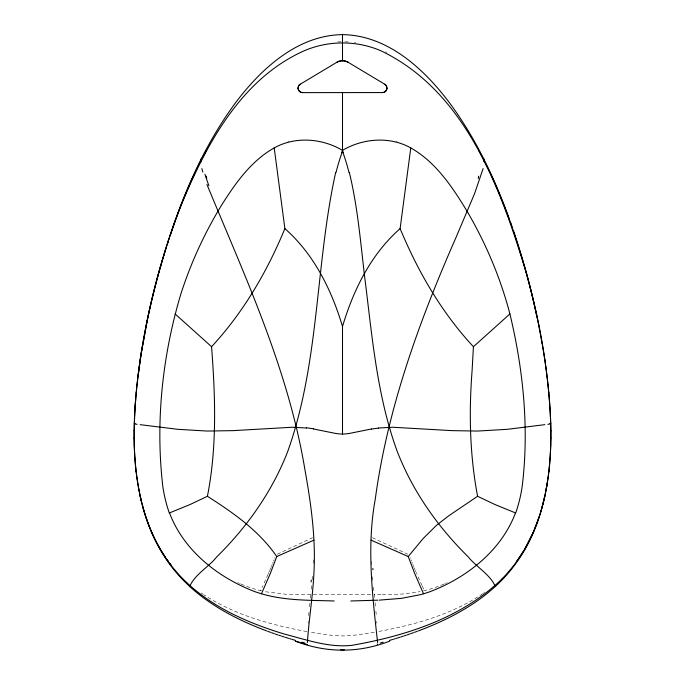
<?xml version="1.0" encoding="UTF-8"?>
<svg xmlns="http://www.w3.org/2000/svg" width="685" height="685" viewBox="0 0 685 685"><rect width="100%" height="100%" fill="white"/><g stroke="black" fill="none" stroke-linecap="round" stroke-linejoin="round"><path stroke-width="0.51" stroke-dasharray="3.42 2.57" d="M313.387 559.928L313.225 564.731M308.139 623.256L308.259 621.406M312.523 576.282L312.189 580.349M308.704 615.567L309.106 611.088M309.526 606.704L309.92 602.714M311.684 585.709L311.178 590.675M310.373 598.27L310.827 593.981M274.659 558.155L274.848 557.65M274.051 559.765L273.606 560.904M273.152 562.077L272.673 563.275M272.185 564.491L271.688 565.724M271.44 566.341L270.926 567.582M270.669 568.207L269.881 570.074M269.616 570.699L269.085 571.949M268.811 572.566L268.28 573.807M268.006 574.424L263.006 585.504M241.154 584.159L246.206 586.189A122.341 122.332 -67.4 0 0 260.642 590.675L262.757 586.043M483.345 593.279L484.569 592.431M482.737 593.698C451.689 614.599 414.956 624.763 378.531 631.493M446.355 583.055L447.194 582.678M444.685 583.8L445.524 583.432M277.271 554.182L312.608 537.708M443.846 584.159L438.794 586.189A122.341 122.332 67.4 0 1 424.358 590.675A120.337 120.32 64.7 0 1 423.501 590.872M287.974 141.375L288.967 141.11M374.335 632.255L357.801 634.875L346.173 635.843A103.641 103.426 0 0 1 338.827 635.843L327.199 634.875L310.665 632.255M337.671 41.896L341.532 41.802M310.759 594.614L285.791 594.263L265.754 591.789A120.337 120.32 -64.7 0 1 264.907 591.617M313.268 594.58L371.732 594.58M382.376 594.691L402.463 594.041L419.246 591.789A120.337 120.32 64.7 0 0 420.093 591.617M380.963 594.691L374.241 594.614M344.915 41.802L348.537 41.973M354.565 42.556L355.763 42.727M306.931 631.579C273.923 625.516 240.855 616.654 211.656 599.632M396.033 141.11L397.026 141.375M372.392 537.708L407.729 554.182M239.476 583.432L240.315 583.8M237.806 582.678L238.645 583.055M385.664 51.777L386.845 52.334M210.894 599.169L204.113 594.931M201.167 592.936L203.376 594.434M421.994 585.504L416.994 574.424M422.243 586.043L424.358 590.667M416.72 573.807L416.189 572.566M415.915 571.949L415.384 570.699M415.119 570.074L414.331 568.207M414.074 567.582L413.56 566.341M413.312 565.724L412.815 564.491M412.327 563.275L411.848 562.077M411.394 560.904L410.949 559.765M410.152 557.65L410.341 558.155M374.173 593.981L374.626 598.27M373.822 590.675L373.316 585.709M375.08 602.714L375.474 606.704M375.894 611.088L376.296 615.567M372.811 580.349L372.477 576.282M376.741 621.406L376.861 623.256M371.775 564.731L371.612 559.928M261.499 590.872A120.337 120.32 -64.7 0 1 260.642 590.667"/><path stroke-width="1.03" d="M134.157 438.152C134.217 370.534 148.38 303.592 168.775 239.365M134.157 430.754C133.395 481.949 143.756 537.126 179.881 575.691C207.82 605.591 246.394 622.665 284.969 634.224C306.794 639.867 329.074 647.864 351.97 645.321C406.094 635.903 461.69 617.956 501.942 579.022M484.107 161.883L484.107 158.971M307.394 642.564C308.952 618.855 312.959 595.342 313.995 571.59C315.794 536.92 310.802 502.345 304.688 468.317C288 368.821 245.161 276.963 206.956 184.513M484.107 161.086C491.119 173.373 498.474 191.201 504.408 206.039A609.813 609.71 31 0 1 509.006 218.207M134.157 430.993L134.294 423.416M550.714 445.147L550.843 437.912M189.814 585.906L189.771 586.514L183.126 580.092A152.875 152.815 76.7 0 1 165.453 558.164C152.858 539.223 144.689 517.603 140.014 495.418M501.908 578.988A148.517 148.405 -48.4 0 0 516.85 561.263C545.44 521.696 552.024 471.023 550.706 423.416C548.274 357.733 534.3 292.795 513.408 230.614M134.294 423.664L134.577 415.898M550.449 451.98L550.714 444.899M341.721 152.524L342.5 150.357C362.922 138.25 389.731 136.152 410.786 147.909L400.117 228.627C418.047 271.654 441.525 312.454 473.429 346.704L472.111 370.397C468.831 412.404 469.704 454.797 477.591 496.274L494.784 504.46L515.48 512.919C501.351 550.56 467.042 577.455 430.385 591.54A125.989 125.971 -6.5 0 1 423.518 593.792A124.439 124.422 -6.2 0 1 420.085 594.751L401.504 598.347L379.336 600.128M483.105 168.604L474.525 193.769L456.142 237.156C419.306 321.025 387.564 408.123 375.243 499.322C366.526 546.861 372.392 595.059 377.606 642.564M134.577 416.18L135.536 400.4M550.046 458.659L550.449 451.732M134.988 408.534L136.212 392.436M549.524 465.183L550.046 458.393M136.212 392.822L137.017 384.362M548.865 471.554L549.524 464.909M137.017 384.773L140.202 359.497L146.162 325.298A752.464 752.404 25.1 0 1 158.483 273.204C175.583 212.735 198.462 152.601 236.248 101.808C261.807 68.175 297.812 35.235 342.5 34.618C387.188 35.235 423.193 68.175 448.752 101.808C484.929 150.263 507.234 207.452 524.094 265.086A765.642 765.616 -46.8 0 1 537.057 317.215L538.838 325.709M548.086 477.77L548.865 471.263M137.959 376.613L141.512 351.559L147.934 317.215A765.642 765.616 46.8 0 1 160.915 265.086L166.061 247.884M334.212 600.976C311.067 600.231 287.494 600.719 264.915 594.751A124.439 124.422 6.2 0 1 261.482 593.792A125.989 125.971 6.5 0 1 254.614 591.54C217.958 577.455 183.64 550.56 169.52 512.919L190.216 504.46L207.409 496.274C217.162 446.988 215.33 396.521 211.571 346.704C243.38 312.394 267.073 271.722 284.883 228.627L274.214 147.909C295.269 136.152 322.078 138.25 342.5 150.357L343.279 152.524M548.086 477.462L546.142 489.749M495.298 586.548C490.734 574.963 476.255 566.932 468.275 556.914C440.935 529.993 417.816 498.526 402.223 463.36A246.814 246.352 44.8 0 1 397.368 451.8C376.673 395.382 372.049 334.837 364.514 275.644C360.447 241.111 357.57 206.236 349.307 172.372M547.178 483.516L544.986 495.52L540.799 511.978M544.986 495.169C540.277 517.432 532.245 539.172 519.547 558.164A152.875 152.815 -76.7 0 1 501.874 580.092C478.806 603.733 448.94 619.437 418.295 630.936M189.762 586.565C211.785 606.559 238.902 620.55 266.705 630.936M335.693 172.372C315.263 264.718 319.732 361.997 287.614 451.792A246.814 246.352 -44.8 0 1 282.785 463.368C267.167 498.517 244.074 529.993 216.725 556.914C208.737 567.06 194.369 574.698 189.711 586.583M274.214 147.909C251.275 160.804 235.571 182.981 221.82 204.781C204.567 232.926 190.713 263.16 180.677 294.61C162.294 356.38 155.332 422.268 162.807 486.376A142.925 142.745 73.6 0 0 169.298 512.996M371.527 428.964L350.138 433.288A47.924 47.924 0 0 1 342.5 434.059L342.5 326.488C353.4 289.918 371.047 254.144 400.117 228.627M167.405 243.911C176.37 215.295 187.279 187.245 200.893 160.504L200.893 161.086M313.935 540.148L276.749 556.537L270.515 572.985L261.482 593.792M170.171 235.512L175.994 218.969A608.023 607.124 -27.7 0 1 180.566 206.827C205.62 145.22 241.223 78.167 305.27 50.322C329.245 40.364 357.056 40.441 380.92 50.801C465.903 91.379 501.163 189.582 526.517 273.794A751 750.289 -42.7 0 1 536.963 317.095M539.181 516.738L533.624 531.457L524.684 549.25M201.347 159.631L205.954 150.965M523.4 551.305L516.815 561.066M423.518 593.792L414.485 572.985L408.251 556.537L423.082 538.598L436.585 525.232L448.726 515.822L477.591 496.274M410.786 147.909C436.002 162.225 452.579 187.279 467.23 211.519C485.965 243.535 500.512 278.041 509.914 313.935L473.429 346.704M298.146 88.459A4.598 4.393 -18.6 0 1 300.27 84.212L336.729 62.352A10.695 9.958 0 0 1 348.382 62.386M414.468 632.341L417.336 631.287M410.7 633.676L413.526 632.675M406.993 634.944L409.776 633.993M550.372 423.604L549.918 423.75M404.253 635.851L406.077 635.243M400.656 637.016L403.345 636.151M396.264 638.386L399.766 637.298M393.704 639.165L395.408 638.651M389.525 640.398L392.847 639.422M389.679 641.134C358.512 653.156 326.488 653.156 295.321 641.134L307.514 644.585M380.166 643.018L383.18 642.196M544.883 424.657L507.191 429.324L477.659 431.053L451.817 430.634L392.71 427.243L378.599 427.997M377.966 600.18L350.788 600.976M302.582 92.595A4.641 4.452 -12.4 0 1 298.292 89.264L298.352 89.564A4.632 4.452 -15.6 0 0 302.582 92.621L382.41 92.569A4.632 4.435 12.5 0 0 386.605 89.598L386.742 89.273A4.881 4.675 12.9 0 0 386.888 88.459M306.4 427.997L292.289 427.243L233.183 430.634L207.341 431.053L177.809 429.324L140.117 424.657M313.473 428.964L334.862 433.288A47.924 47.916 0 0 0 342.5 434.05M135.082 423.75L134.628 423.604M301.828 642.196L304.834 643.018M292.152 639.422L295.475 640.398M289.592 638.651L291.296 639.165M285.234 637.298L288.736 638.386M281.655 636.151L284.343 637.016M278.923 635.243L280.747 635.851M275.224 633.993L278.007 634.944M271.474 632.675L274.3 633.676M267.664 631.287L270.532 632.341M408.251 556.537L371.065 540.148M348.271 62.352L384.722 84.221A4.598 4.41 13.9 0 1 386.862 88.459M207.409 496.274C233.362 512.817 259.058 530.772 276.749 556.537M284.883 228.627C313.944 254.144 331.6 289.918 342.5 326.488M211.571 346.704L175.086 313.935M169.863 563.275L170.985 564.748M167.097 559.542L168.185 561.066M165.47 557.256C154.921 541.869 147.54 524.47 142.685 506.489M479.055 150.948L482.283 156.985M482.745 157.867L483.653 159.622M510.496 222.317L511.96 226.452M495.229 586.514L495.187 585.906M202.811 172.038L201.895 168.604M509.914 313.935C523.374 370.08 529.274 428.887 522.193 486.376A142.925 142.745 -73.6 0 1 515.702 512.996M141.29 501.146L138.858 489.655M377.358 644.439L377.281 643.951M538.838 325.863L542.058 343.048M138.858 489.749L136.923 477.668M542.058 342.851L543.488 351.559M543.488 351.354L544.798 359.993M544.798 359.779L545.979 368.35M545.979 368.128L547.041 376.613M136.135 471.451L136.914 477.77M547.041 376.39L547.983 384.773M135.476 465.072L136.135 471.554M547.983 384.55L548.788 392.822M548.788 392.591L549.464 400.742M134.954 458.53L135.476 465.183M549.464 400.519L550.012 408.534M134.551 451.835L134.954 458.659M550.012 408.303L550.423 416.18M134.286 444.976L134.551 451.98M550.423 415.949L550.706 423.664M550.706 423.433L550.843 430.993M134.157 437.955L134.286 445.147M200.893 161.883L200.893 158.971M550.843 430.754L550.843 438.152M342.5 34.267L342.5 60.759M342.5 92.569L342.5 150.357M484.295 160.564A24.052 3.75 -68 0 1 484.372 160.521M137.094 424.358A17.801 0.625 7 0 1 134.662 423.698M206.724 178.528A24.317 1.481 79.6 0 1 206.331 176.148M208.908 185.721A58.867 11.739 66.1 0 1 204.935 174.264M311.307 580.024A98.049 2.218 -83.2 0 1 311.067 581.908M372.897 568.404A98.572 1.43 90 0 1 372.888 569.732M478.669 176.148A24.317 1.481 -79.6 0 1 478.276 178.528M550.338 423.698A17.801 0.625 -7 0 1 547.906 424.358M336.712 62.335A10.703 10.035 0.8 0 1 342.5 60.717A10.695 10.035 -1 0 1 348.288 62.335M200.628 160.521A24.052 3.75 68 0 1 200.705 160.564M342.988 152.635A215.578 210.911 -83.3 0 1 348.99 172.457M371.553 429.084A128.677 127.984 -11.6 0 1 378.617 428.125M306.418 427.842A128.677 128.266 12.6 0 1 313.499 428.81M336.01 172.457A215.578 210.911 83.3 0 1 342.012 152.635M344.341 649.757A72.867 72.627 0 0 1 340.659 649.757M382.418 92.621A4.641 4.478 15.7 0 0 386.708 89.264A4.658 4.427 18.4 0 0 384.739 84.212M300.244 84.178A4.658 4.452 -13.1 0 0 298.309 89.255A4.881 4.675 -13.7 0 1 298.112 88.459"/></g></svg>
